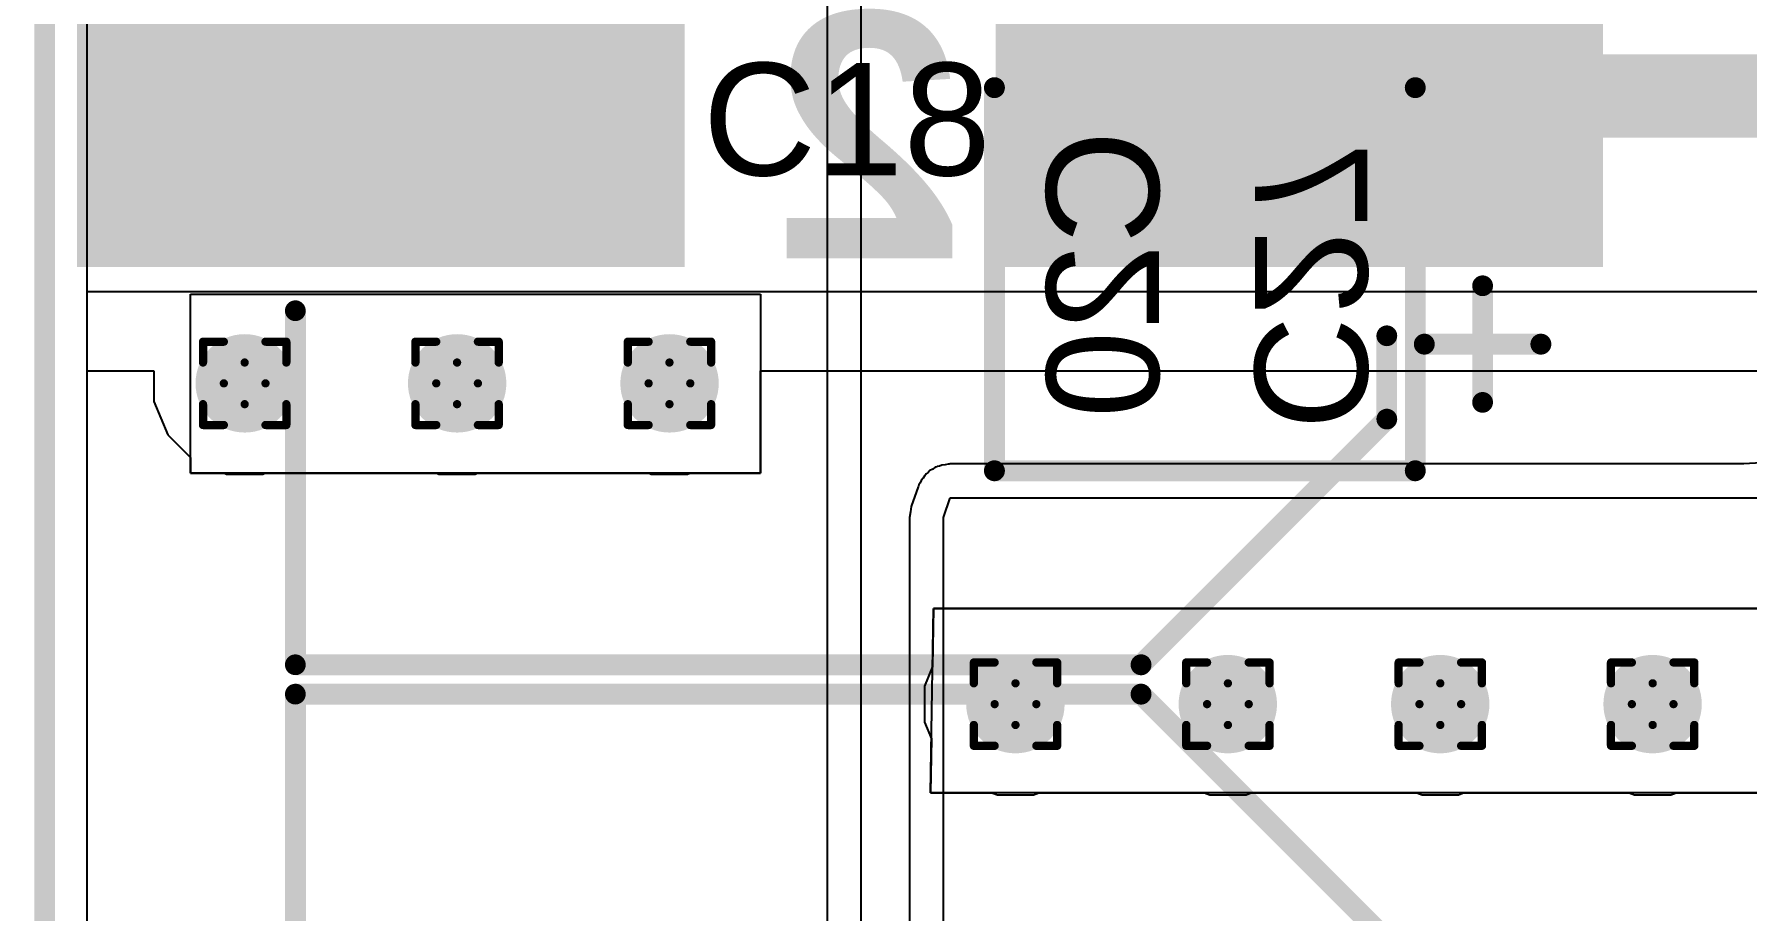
# Model space of a CAD drawing. Header units: inches. Extents: x -6 to 328, y -6 to 90.
# Drawn here: x -5.71 to 4.73, y 7.09 to 12.43 of the extents above; entities that cross this region are included whole.
import ezdxf

# ---------------------------------------------------------------- set-up
doc = ezdxf.new("R2010")
doc.units = ezdxf.units.IN
for name, color, linetype in [('Board Outline', 216, 'Continuous'), ('Bottom Layer', 5, 'Continuous'), ('Bottom Overlay', 54, 'Continuous'), ('Designators', 56, 'Continuous'), ('Drill Drawing', 1, 'Continuous'), ('GND', 76, 'Continuous'), ('PWR', 16, 'Continuous'), ('Top Layer', 1, 'Continuous'), ('Top Overlay', 2, 'Continuous'), ('Top Paste', 8, 'Continuous'), ('Top Solder', 216, 'Continuous'), ('Via Holes', 16, 'Continuous')]:
    doc.layers.add(name, color=color, linetype=linetype)
doc.styles.add('Arial', font='', dxfattribs={"height": 0.2})
doc.styles.add('Arial_Bold', font='', dxfattribs={"height": 0.2})
doc.styles.get('Arial').set_extended_font_data('Arial')
doc.styles.get('Arial_Bold').set_extended_font_data('Arial', bold=True)

# ---------------------------------------------------------------- blocks, each defined once
blk = doc.blocks.new('RVT1H101M0607_1')
at = {"layer": 'Top Layer'}
for points in [[(-4.55, 0.8), (-1.05, 0.8), (-1.05, -0.8), (-4.55, -0.8)], [(1.05, 0.8), (4.55, 0.8), (4.55, -0.8), (1.05, -0.8)]]:
    blk.add_hatch(color=1, dxfattribs=at).paths.add_polyline_path(points)
at = {"layer": 'Top Paste'}
for points in [[(-4.55, 0.8), (-1.05, 0.8), (-1.05, -0.8), (-4.55, -0.8)], [(1.05, 0.8), (4.55, 0.8), (4.55, -0.8), (1.05, -0.8)]]:
    blk.add_hatch(color=8, dxfattribs=at).paths.add_polyline_path(points)
at = {"layer": 'Top Solder'}
for points in [[(-4.652, 0.902), (-0.948, 0.902), (-0.948, -0.902), (-4.652, -0.902)], [(0.948, 0.902), (4.652, 0.902), (4.652, -0.902), (0.948, -0.902)]]:
    blk.add_hatch(color=216, dxfattribs=at).paths.add_polyline_path(points)
at = {"layer": 'Top Overlay'}
for points in [[(-1.835, 3.327, 0.127, 0.127, 0), (-3.333, 1.829, 0.127, 0.127, 0)], [(3.321, 3.327, 0.127, 0.127, 0), (-1.835, 3.327, 0.127, 0.127, 0)], [(3.321, 3.327, 0.127, 0.127, 0), (3.321, 1.168, 0.127, 0.127, 0)], [(-3.333, 1.829, 0.127, 0.127, 0), (-3.333, 1.321, 0.127, 0.127, 0)], [(-3.918, 1.727, 0.127, 0.127, 0), (-3.918, 1.016, 0.127, 0.127, 0)], [(-3.562, 1.372, 0.127, 0.127, 0), (-4.273, 1.372, 0.127, 0.127, 0)], [(3.321, -1.168, 0.127, 0.127, 0), (3.321, -3.327, 0.127, 0.127, 0)], [(-3.333, -1.321, 0.127, 0.127, 0), (-3.333, -1.829, 0.127, 0.127, 0)], [(-1.835, -3.327, 0.127, 0.127, 0), (-3.333, -1.829, 0.127, 0.127, 0)], [(3.321, -3.327, 0.127, 0.127, 0), (-1.835, -3.327, 0.127, 0.127, 0)]]:
    blk.add_lwpolyline(points, format="xyseb", dxfattribs=at)
for points in [[(-1.867, 3.327, 0.0635, 0.0635, 1), (-1.803, 3.327, 0.0635, 0.0635, 1)], [(-1.867, 3.327, 0.0635, 0.0635, 1), (-1.803, 3.327, 0.0635, 0.0635, 1)], [(3.29, 3.327, 0.0635, 0.0635, 1), (3.353, 3.327, 0.0635, 0.0635, 1)], [(3.29, 3.327, 0.0635, 0.0635, 1), (3.353, 3.327, 0.0635, 0.0635, 1)], [(-3.365, 1.829, 0.0635, 0.0635, 1), (-3.302, 1.829, 0.0635, 0.0635, 1)], [(-3.365, 1.829, 0.0635, 0.0635, 1), (-3.302, 1.829, 0.0635, 0.0635, 1)], [(-3.949, 1.727, 0.0635, 0.0635, 1), (-3.886, 1.727, 0.0635, 0.0635, 1)], [(-4.305, 1.372, 0.0635, 0.0635, 1), (-4.241, 1.372, 0.0635, 0.0635, 1)], [(-3.594, 1.372, 0.0635, 0.0635, 1), (-3.53, 1.372, 0.0635, 0.0635, 1)], [(-3.365, 1.321, 0.0635, 0.0635, 1), (-3.302, 1.321, 0.0635, 0.0635, 1)], [(3.29, 1.168, 0.0635, 0.0635, 1), (3.353, 1.168, 0.0635, 0.0635, 1)], [(-3.949, 1.016, 0.0635, 0.0635, 1), (-3.886, 1.016, 0.0635, 0.0635, 1)], [(3.29, -1.168, 0.0635, 0.0635, 1), (3.353, -1.168, 0.0635, 0.0635, 1)], [(-3.365, -1.321, 0.0635, 0.0635, 1), (-3.302, -1.321, 0.0635, 0.0635, 1)], [(-3.365, -1.829, 0.0635, 0.0635, 1), (-3.302, -1.829, 0.0635, 0.0635, 1)], [(-3.365, -1.829, 0.0635, 0.0635, 1), (-3.302, -1.829, 0.0635, 0.0635, 1)], [(-1.867, -3.327, 0.0635, 0.0635, 1), (-1.803, -3.327, 0.0635, 0.0635, 1)], [(-1.867, -3.327, 0.0635, 0.0635, 1), (-1.803, -3.327, 0.0635, 0.0635, 1)], [(3.29, -3.327, 0.0635, 0.0635, 1), (3.353, -3.327, 0.0635, 0.0635, 1)], [(3.29, -3.327, 0.0635, 0.0635, 1), (3.353, -3.327, 0.0635, 0.0635, 1)]]:
    blk.add_lwpolyline(points, format="xyseb", close=True, dxfattribs=at)
blk = doc.blocks.new('RVT1H101M0607_81')
at = {"layer": 'Top Layer'}
for points in [[(-4.55, 0.8), (-1.05, 0.8), (-1.05, -0.8), (-4.55, -0.8)], [(1.05, 0.8), (4.55, 0.8), (4.55, -0.8), (1.05, -0.8)]]:
    blk.add_hatch(color=1, dxfattribs=at).paths.add_polyline_path(points)
at = {"layer": 'Top Paste'}
for points in [[(-4.55, 0.8), (-1.05, 0.8), (-1.05, -0.8), (-4.55, -0.8)], [(1.05, 0.8), (4.55, 0.8), (4.55, -0.8), (1.05, -0.8)]]:
    blk.add_hatch(color=8, dxfattribs=at).paths.add_polyline_path(points)
at = {"layer": 'Top Solder'}
for points in [[(-4.652, 0.902), (-0.948, 0.902), (-0.948, -0.902), (-4.652, -0.902)], [(0.948, 0.902), (4.652, 0.902), (4.652, -0.902), (0.948, -0.902)]]:
    blk.add_hatch(color=216, dxfattribs=at).paths.add_polyline_path(points)
at = {"layer": 'Top Overlay'}
for points in [[(-1.835, 3.327, 0.127, 0.127, 0), (-3.333, 1.829, 0.127, 0.127, 0)], [(3.321, 3.327, 0.127, 0.127, 0), (-1.835, 3.327, 0.127, 0.127, 0)], [(3.321, 3.327, 0.127, 0.127, 0), (3.321, 1.168, 0.127, 0.127, 0)], [(-3.333, 1.829, 0.127, 0.127, 0), (-3.333, 1.321, 0.127, 0.127, 0)], [(-3.918, 1.727, 0.127, 0.127, 0), (-3.918, 1.016, 0.127, 0.127, 0)], [(-3.562, 1.372, 0.127, 0.127, 0), (-4.273, 1.372, 0.127, 0.127, 0)], [(3.321, -1.168, 0.127, 0.127, 0), (3.321, -3.327, 0.127, 0.127, 0)], [(-3.333, -1.321, 0.127, 0.127, 0), (-3.333, -1.829, 0.127, 0.127, 0)], [(-1.835, -3.327, 0.127, 0.127, 0), (-3.333, -1.829, 0.127, 0.127, 0)], [(3.321, -3.327, 0.127, 0.127, 0), (-1.835, -3.327, 0.127, 0.127, 0)]]:
    blk.add_lwpolyline(points, format="xyseb", dxfattribs=at)
for points in [[(-1.867, 3.327, 0.0635, 0.0635, 1), (-1.803, 3.327, 0.0635, 0.0635, 1)], [(-1.867, 3.327, 0.0635, 0.0635, 1), (-1.803, 3.327, 0.0635, 0.0635, 1)], [(3.29, 3.327, 0.0635, 0.0635, 1), (3.353, 3.327, 0.0635, 0.0635, 1)], [(3.29, 3.327, 0.0635, 0.0635, 1), (3.353, 3.327, 0.0635, 0.0635, 1)], [(-3.365, 1.829, 0.0635, 0.0635, 1), (-3.302, 1.829, 0.0635, 0.0635, 1)], [(-3.365, 1.829, 0.0635, 0.0635, 1), (-3.302, 1.829, 0.0635, 0.0635, 1)], [(-3.949, 1.727, 0.0635, 0.0635, 1), (-3.886, 1.727, 0.0635, 0.0635, 1)], [(-4.305, 1.372, 0.0635, 0.0635, 1), (-4.241, 1.372, 0.0635, 0.0635, 1)], [(-3.594, 1.372, 0.0635, 0.0635, 1), (-3.53, 1.372, 0.0635, 0.0635, 1)], [(-3.365, 1.321, 0.0635, 0.0635, 1), (-3.302, 1.321, 0.0635, 0.0635, 1)], [(3.29, 1.168, 0.0635, 0.0635, 1), (3.353, 1.168, 0.0635, 0.0635, 1)], [(-3.949, 1.016, 0.0635, 0.0635, 1), (-3.886, 1.016, 0.0635, 0.0635, 1)], [(3.29, -1.168, 0.0635, 0.0635, 1), (3.353, -1.168, 0.0635, 0.0635, 1)], [(-3.365, -1.321, 0.0635, 0.0635, 1), (-3.302, -1.321, 0.0635, 0.0635, 1)], [(-3.365, -1.829, 0.0635, 0.0635, 1), (-3.302, -1.829, 0.0635, 0.0635, 1)], [(-3.365, -1.829, 0.0635, 0.0635, 1), (-3.302, -1.829, 0.0635, 0.0635, 1)], [(-1.867, -3.327, 0.0635, 0.0635, 1), (-1.803, -3.327, 0.0635, 0.0635, 1)], [(-1.867, -3.327, 0.0635, 0.0635, 1), (-1.803, -3.327, 0.0635, 0.0635, 1)], [(3.29, -3.327, 0.0635, 0.0635, 1), (3.353, -3.327, 0.0635, 0.0635, 1)], [(3.29, -3.327, 0.0635, 0.0635, 1), (3.353, -3.327, 0.0635, 0.0635, 1)]]:
    blk.add_lwpolyline(points, format="xyseb", close=True, dxfattribs=at)

msp = doc.modelspace()

# ---------------------------------------------------------------- hatches: boundary and pattern name
at = {"layer": 'Bottom Layer'}
h = msp.add_hatch(color=5, dxfattribs=at)
edge = h.paths.add_edge_path()
edge.add_arc((-4.43, 10.302), 0.3, 0, 360)
h = msp.add_hatch(color=5, dxfattribs=at)
edge = h.paths.add_edge_path()
edge.add_arc((-3.135, 10.302), 0.3, 0, 360)
h = msp.add_hatch(color=5, dxfattribs=at)
edge = h.paths.add_edge_path()
edge.add_arc((-1.84, 10.302), 0.3, 0, 360)
h = msp.add_hatch(color=5, dxfattribs=at)
edge = h.paths.add_edge_path()
edge.add_arc((0.269, 8.346), 0.3, 0, 360)
h = msp.add_hatch(color=5, dxfattribs=at)
edge = h.paths.add_edge_path()
edge.add_arc((1.564, 8.346), 0.3, 0, 360)
h = msp.add_hatch(color=5, dxfattribs=at)
edge = h.paths.add_edge_path()
edge.add_arc((2.859, 8.346), 0.3, 0, 360)
h = msp.add_hatch(color=5, dxfattribs=at)
edge = h.paths.add_edge_path()
edge.add_arc((4.154, 8.346), 0.3, 0, 360)
at = {"layer": 'GND'}
h = msp.add_hatch(color=76, dxfattribs=at)
edge = h.paths.add_edge_path()
edge.add_arc((-4.43, 10.302), 0.3, 0, 360)
h = msp.add_hatch(color=76, dxfattribs=at)
edge = h.paths.add_edge_path()
edge.add_arc((-3.135, 10.302), 0.3, 0, 360)
h = msp.add_hatch(color=76, dxfattribs=at)
edge = h.paths.add_edge_path()
edge.add_arc((-1.84, 10.302), 0.3, 0, 360)
h = msp.add_hatch(color=76, dxfattribs=at)
edge = h.paths.add_edge_path()
edge.add_arc((0.269, 8.346), 0.3, 0, 360)
h = msp.add_hatch(color=76, dxfattribs=at)
edge = h.paths.add_edge_path()
edge.add_arc((1.564, 8.346), 0.3, 0, 360)
h = msp.add_hatch(color=76, dxfattribs=at)
edge = h.paths.add_edge_path()
edge.add_arc((2.859, 8.346), 0.3, 0, 360)
h = msp.add_hatch(color=76, dxfattribs=at)
edge = h.paths.add_edge_path()
edge.add_arc((4.154, 8.346), 0.3, 0, 360)
at = {"layer": 'PWR'}
h = msp.add_hatch(color=16, dxfattribs=at)
edge = h.paths.add_edge_path()
edge.add_arc((-4.43, 10.302), 0.3, 0, 360)
h = msp.add_hatch(color=16, dxfattribs=at)
edge = h.paths.add_edge_path()
edge.add_arc((-3.135, 10.302), 0.3, 0, 360)
h = msp.add_hatch(color=16, dxfattribs=at)
edge = h.paths.add_edge_path()
edge.add_arc((-1.84, 10.302), 0.3, 0, 360)
h = msp.add_hatch(color=16, dxfattribs=at)
edge = h.paths.add_edge_path()
edge.add_arc((0.269, 8.346), 0.3, 0, 360)
h = msp.add_hatch(color=16, dxfattribs=at)
edge = h.paths.add_edge_path()
edge.add_arc((1.564, 8.346), 0.3, 0, 360)
h = msp.add_hatch(color=16, dxfattribs=at)
edge = h.paths.add_edge_path()
edge.add_arc((2.859, 8.346), 0.3, 0, 360)
h = msp.add_hatch(color=16, dxfattribs=at)
edge = h.paths.add_edge_path()
edge.add_arc((4.154, 8.346), 0.3, 0, 360)
at = {"layer": 'Top Layer'}
h = msp.add_hatch(color=1, dxfattribs=at)
edge = h.paths.add_edge_path()
edge.add_arc((-4.43, 10.302), 0.3, 0, 360)
h = msp.add_hatch(color=1, dxfattribs=at)
edge = h.paths.add_edge_path()
edge.add_arc((-3.135, 10.302), 0.3, 0, 360)
h = msp.add_hatch(color=1, dxfattribs=at)
edge = h.paths.add_edge_path()
edge.add_arc((-1.84, 10.302), 0.3, 0, 360)
h = msp.add_hatch(color=1, dxfattribs=at)
edge = h.paths.add_edge_path()
edge.add_arc((0.269, 8.346), 0.3, 0, 360)
h = msp.add_hatch(color=1, dxfattribs=at)
edge = h.paths.add_edge_path()
edge.add_arc((1.564, 8.346), 0.3, 0, 360)
h = msp.add_hatch(color=1, dxfattribs=at)
edge = h.paths.add_edge_path()
edge.add_arc((2.859, 8.346), 0.3, 0, 360)
h = msp.add_hatch(color=1, dxfattribs=at)
edge = h.paths.add_edge_path()
edge.add_arc((4.154, 8.346), 0.3, 0, 360)
at = {"layer": 'Via Holes'}
h = msp.add_hatch(color=7, dxfattribs=at)
edge = h.paths.add_edge_path()
edge.add_arc((-4.43, 10.302), 0.15, 0, 360)
h = msp.add_hatch(color=7, dxfattribs=at)
edge = h.paths.add_edge_path()
edge.add_arc((-3.135, 10.302), 0.15, 0, 360)
h = msp.add_hatch(color=7, dxfattribs=at)
edge = h.paths.add_edge_path()
edge.add_arc((-1.84, 10.302), 0.15, 0, 360)
h = msp.add_hatch(color=7, dxfattribs=at)
edge = h.paths.add_edge_path()
edge.add_arc((0.269, 8.346), 0.15, 0, 360)
h = msp.add_hatch(color=7, dxfattribs=at)
edge = h.paths.add_edge_path()
edge.add_arc((1.564, 8.346), 0.15, 0, 360)
h = msp.add_hatch(color=7, dxfattribs=at)
edge = h.paths.add_edge_path()
edge.add_arc((2.859, 8.346), 0.15, 0, 360)
h = msp.add_hatch(color=7, dxfattribs=at)
edge = h.paths.add_edge_path()
edge.add_arc((4.154, 8.346), 0.15, 0, 360)

# ---------------------------------------------------------------- linework, layer by layer
at = {"layer": 'Board Outline'}
msp.add_lwpolyline([(-5.65, 32.407, 0.127, 0.127, 0), (-5.65, -1.407, 0.127, 0.127, 0)], format="xyseb", dxfattribs=at)
at = {"layer": 'Bottom Layer'}
for p, q in [((-5.391, -1.3), (-5.391, 19.96)), ((4.816, 9.817), (4.711, 9.811)), ((-0.294, 9.724), (-0.306, 9.71)), ((-0.284, 9.741), (-0.294, 9.724)), ((-0.279, 9.745), (-0.284, 9.741)), ((-0.275, 9.75), (-0.279, 9.745)), ((-0.263, 9.758), (-0.275, 9.75)), ((-0.252, 9.77), (-0.263, 9.758)), ((-0.235, 9.778), (-0.252, 9.77)), ((-0.22, 9.79), (-0.235, 9.778)), ((-0.213, 9.791), (-0.22, 9.79)), ((-0.208, 9.795), (-0.213, 9.791)), ((-0.193, 9.798), (-0.208, 9.795)), ((-0.179, 9.804), (-0.193, 9.798)), ((-0.16, 9.805), (-0.179, 9.804)), ((-0.179, 9.804), (-0.179, 9.804)), ((-0.141, 9.81), (-0.16, 9.805)), ((-0.135, 9.809), (-0.141, 9.81)), ((-0.129, 9.811), (-0.135, 9.809)), ((4.711, 9.811), (-0.129, 9.811)), ((-0.325, 9.671), (-0.366, 9.552)), ((-0.321, 9.676), (-0.325, 9.671)), ((-0.32, 9.683), (-0.321, 9.676)), ((-0.312, 9.695), (-0.32, 9.683)), ((-0.306, 9.71), (-0.312, 9.695)), ((-0.37, 9.518), (-0.377, 9.485)), ((-0.366, 9.552), (-0.37, 9.518)), ((-0.17, 9.485), (-0.129, 9.603)), ((-0.129, 9.603), (-0.129, 9.603)), ((-0.129, 9.603), (4.815, 9.603)), ((-0.377, 9.485), (-0.377, 1.854)), ((-0.17, 1.854), (-0.17, 9.485))]:
    msp.add_line(p, q, dxfattribs=at)
at = {"layer": 'Bottom Overlay'}
for points in [[(0.141, 9.769, 0.127, 0.127, 0), (0.141, 12.105, 0.127, 0.127, 0)], [(0.141, 12.105, 0.127, 0.127, 0), (2.707, 12.105, 0.127, 0.127, 0)], [(2.707, 9.769, 0.127, 0.127, 0), (2.707, 12.105, 0.127, 0.127, 0)], [(0.141, 9.769, 0.127, 0.127, 0), (2.707, 9.769, 0.127, 0.127, 0)]]:
    msp.add_lwpolyline(points, format="xyseb", dxfattribs=at)
for points in [[(0.109, 12.105, 0.0635, 0.0635, 1), (0.173, 12.105, 0.0635, 0.0635, 1)], [(0.109, 12.105, 0.0635, 0.0635, 1), (0.173, 12.105, 0.0635, 0.0635, 1)], [(2.675, 12.105, 0.0635, 0.0635, 1), (2.739, 12.105, 0.0635, 0.0635, 1)], [(2.675, 12.105, 0.0635, 0.0635, 1), (2.739, 12.105, 0.0635, 0.0635, 1)], [(0.109, 9.769, 0.0635, 0.0635, 1), (0.173, 9.769, 0.0635, 0.0635, 1)], [(0.109, 9.769, 0.0635, 0.0635, 1), (0.173, 9.769, 0.0635, 0.0635, 1)], [(2.675, 9.769, 0.0635, 0.0635, 1), (2.739, 9.769, 0.0635, 0.0635, 1)], [(2.675, 9.769, 0.0635, 0.0635, 1), (2.739, 9.769, 0.0635, 0.0635, 1)]]:
    msp.add_lwpolyline(points, format="xyseb", close=True, dxfattribs=at)
at = {"layer": 'Drill Drawing'}
for points in [[(-4.684, 10.429, 0.0508, 0.0508, 0), (-4.684, 10.556, 0.0508, 0.0508, 0)], [(-4.684, 10.556, 0.0508, 0.0508, 0), (-4.557, 10.556, 0.0508, 0.0508, 0)], [(-4.557, 10.556, 0.0508, 0.0508, 0), (-4.43, 10.429, 0.0508, 0.0508, 0)], [(-4.43, 10.429, 0.0508, 0.0508, 0), (-4.303, 10.556, 0.0508, 0.0508, 0)], [(-4.303, 10.556, 0.0508, 0.0508, 0), (-4.176, 10.556, 0.0508, 0.0508, 0)], [(-4.176, 10.429, 0.0508, 0.0508, 0), (-4.176, 10.556, 0.0508, 0.0508, 0)], [(-3.389, 10.429, 0.0508, 0.0508, 0), (-3.389, 10.556, 0.0508, 0.0508, 0)], [(-3.389, 10.556, 0.0508, 0.0508, 0), (-3.262, 10.556, 0.0508, 0.0508, 0)], [(-3.262, 10.556, 0.0508, 0.0508, 0), (-3.135, 10.429, 0.0508, 0.0508, 0)], [(-3.135, 10.429, 0.0508, 0.0508, 0), (-3.008, 10.556, 0.0508, 0.0508, 0)], [(-3.008, 10.556, 0.0508, 0.0508, 0), (-2.881, 10.556, 0.0508, 0.0508, 0)], [(-2.881, 10.429, 0.0508, 0.0508, 0), (-2.881, 10.556, 0.0508, 0.0508, 0)], [(-2.094, 10.429, 0.0508, 0.0508, 0), (-2.094, 10.556, 0.0508, 0.0508, 0)], [(-2.094, 10.556, 0.0508, 0.0508, 0), (-1.967, 10.556, 0.0508, 0.0508, 0)], [(-1.967, 10.556, 0.0508, 0.0508, 0), (-1.84, 10.429, 0.0508, 0.0508, 0)], [(-1.84, 10.429, 0.0508, 0.0508, 0), (-1.713, 10.556, 0.0508, 0.0508, 0)], [(-1.713, 10.556, 0.0508, 0.0508, 0), (-1.586, 10.556, 0.0508, 0.0508, 0)], [(-1.586, 10.429, 0.0508, 0.0508, 0), (-1.586, 10.556, 0.0508, 0.0508, 0)], [(-4.684, 10.429, 0.0508, 0.0508, 0), (-4.557, 10.302, 0.0508, 0.0508, 0)], [(-4.303, 10.302, 0.0508, 0.0508, 0), (-4.176, 10.429, 0.0508, 0.0508, 0)], [(-3.389, 10.429, 0.0508, 0.0508, 0), (-3.262, 10.302, 0.0508, 0.0508, 0)], [(-3.008, 10.302, 0.0508, 0.0508, 0), (-2.881, 10.429, 0.0508, 0.0508, 0)], [(-2.094, 10.429, 0.0508, 0.0508, 0), (-1.967, 10.302, 0.0508, 0.0508, 0)], [(-1.713, 10.302, 0.0508, 0.0508, 0), (-1.586, 10.429, 0.0508, 0.0508, 0)], [(-4.684, 10.175, 0.0508, 0.0508, 0), (-4.557, 10.302, 0.0508, 0.0508, 0)], [(-4.303, 10.302, 0.0508, 0.0508, 0), (-4.176, 10.175, 0.0508, 0.0508, 0)], [(-3.389, 10.175, 0.0508, 0.0508, 0), (-3.262, 10.302, 0.0508, 0.0508, 0)], [(-3.008, 10.302, 0.0508, 0.0508, 0), (-2.881, 10.175, 0.0508, 0.0508, 0)], [(-2.094, 10.175, 0.0508, 0.0508, 0), (-1.967, 10.302, 0.0508, 0.0508, 0)], [(-1.713, 10.302, 0.0508, 0.0508, 0), (-1.586, 10.175, 0.0508, 0.0508, 0)], [(-4.684, 10.048, 0.0508, 0.0508, 0), (-4.684, 10.175, 0.0508, 0.0508, 0)], [(-4.557, 10.048, 0.0508, 0.0508, 0), (-4.43, 10.175, 0.0508, 0.0508, 0)], [(-4.43, 10.175, 0.0508, 0.0508, 0), (-4.303, 10.048, 0.0508, 0.0508, 0)], [(-4.176, 10.048, 0.0508, 0.0508, 0), (-4.176, 10.175, 0.0508, 0.0508, 0)], [(-3.389, 10.048, 0.0508, 0.0508, 0), (-3.389, 10.175, 0.0508, 0.0508, 0)], [(-3.262, 10.048, 0.0508, 0.0508, 0), (-3.135, 10.175, 0.0508, 0.0508, 0)], [(-3.135, 10.175, 0.0508, 0.0508, 0), (-3.008, 10.048, 0.0508, 0.0508, 0)], [(-2.881, 10.048, 0.0508, 0.0508, 0), (-2.881, 10.175, 0.0508, 0.0508, 0)], [(-2.094, 10.048, 0.0508, 0.0508, 0), (-2.094, 10.175, 0.0508, 0.0508, 0)], [(-1.967, 10.048, 0.0508, 0.0508, 0), (-1.84, 10.175, 0.0508, 0.0508, 0)], [(-1.84, 10.175, 0.0508, 0.0508, 0), (-1.713, 10.048, 0.0508, 0.0508, 0)], [(-1.586, 10.048, 0.0508, 0.0508, 0), (-1.586, 10.175, 0.0508, 0.0508, 0)], [(-4.684, 10.048, 0.0508, 0.0508, 0), (-4.557, 10.048, 0.0508, 0.0508, 0)], [(-4.303, 10.048, 0.0508, 0.0508, 0), (-4.176, 10.048, 0.0508, 0.0508, 0)], [(-3.389, 10.048, 0.0508, 0.0508, 0), (-3.262, 10.048, 0.0508, 0.0508, 0)], [(-3.008, 10.048, 0.0508, 0.0508, 0), (-2.881, 10.048, 0.0508, 0.0508, 0)], [(-2.094, 10.048, 0.0508, 0.0508, 0), (-1.967, 10.048, 0.0508, 0.0508, 0)], [(-1.713, 10.048, 0.0508, 0.0508, 0), (-1.586, 10.048, 0.0508, 0.0508, 0)], [(0.015, 8.473, 0.0508, 0.0508, 0), (0.015, 8.6, 0.0508, 0.0508, 0)], [(0.015, 8.6, 0.0508, 0.0508, 0), (0.142, 8.6, 0.0508, 0.0508, 0)], [(0.142, 8.6, 0.0508, 0.0508, 0), (0.269, 8.473, 0.0508, 0.0508, 0)], [(0.269, 8.473, 0.0508, 0.0508, 0), (0.396, 8.6, 0.0508, 0.0508, 0)], [(0.396, 8.6, 0.0508, 0.0508, 0), (0.523, 8.6, 0.0508, 0.0508, 0)], [(0.523, 8.473, 0.0508, 0.0508, 0), (0.523, 8.6, 0.0508, 0.0508, 0)], [(1.31, 8.473, 0.0508, 0.0508, 0), (1.31, 8.6, 0.0508, 0.0508, 0)], [(1.31, 8.6, 0.0508, 0.0508, 0), (1.437, 8.6, 0.0508, 0.0508, 0)], [(1.437, 8.6, 0.0508, 0.0508, 0), (1.564, 8.473, 0.0508, 0.0508, 0)], [(1.564, 8.473, 0.0508, 0.0508, 0), (1.691, 8.6, 0.0508, 0.0508, 0)], [(1.691, 8.6, 0.0508, 0.0508, 0), (1.818, 8.6, 0.0508, 0.0508, 0)], [(1.818, 8.473, 0.0508, 0.0508, 0), (1.818, 8.6, 0.0508, 0.0508, 0)], [(2.605, 8.473, 0.0508, 0.0508, 0), (2.605, 8.6, 0.0508, 0.0508, 0)], [(2.605, 8.6, 0.0508, 0.0508, 0), (2.732, 8.6, 0.0508, 0.0508, 0)], [(2.732, 8.6, 0.0508, 0.0508, 0), (2.859, 8.473, 0.0508, 0.0508, 0)], [(2.859, 8.473, 0.0508, 0.0508, 0), (2.986, 8.6, 0.0508, 0.0508, 0)], [(2.986, 8.6, 0.0508, 0.0508, 0), (3.113, 8.6, 0.0508, 0.0508, 0)], [(3.113, 8.473, 0.0508, 0.0508, 0), (3.113, 8.6, 0.0508, 0.0508, 0)], [(3.9, 8.473, 0.0508, 0.0508, 0), (3.9, 8.6, 0.0508, 0.0508, 0)], [(3.9, 8.6, 0.0508, 0.0508, 0), (4.027, 8.6, 0.0508, 0.0508, 0)], [(4.027, 8.6, 0.0508, 0.0508, 0), (4.154, 8.473, 0.0508, 0.0508, 0)], [(4.154, 8.473, 0.0508, 0.0508, 0), (4.281, 8.6, 0.0508, 0.0508, 0)], [(4.281, 8.6, 0.0508, 0.0508, 0), (4.408, 8.6, 0.0508, 0.0508, 0)], [(4.408, 8.473, 0.0508, 0.0508, 0), (4.408, 8.6, 0.0508, 0.0508, 0)], [(0.015, 8.473, 0.0508, 0.0508, 0), (0.142, 8.346, 0.0508, 0.0508, 0)], [(0.396, 8.346, 0.0508, 0.0508, 0), (0.523, 8.473, 0.0508, 0.0508, 0)], [(1.31, 8.473, 0.0508, 0.0508, 0), (1.437, 8.346, 0.0508, 0.0508, 0)], [(1.691, 8.346, 0.0508, 0.0508, 0), (1.818, 8.473, 0.0508, 0.0508, 0)], [(2.605, 8.473, 0.0508, 0.0508, 0), (2.732, 8.346, 0.0508, 0.0508, 0)], [(2.986, 8.346, 0.0508, 0.0508, 0), (3.113, 8.473, 0.0508, 0.0508, 0)], [(3.9, 8.473, 0.0508, 0.0508, 0), (4.027, 8.346, 0.0508, 0.0508, 0)], [(4.281, 8.346, 0.0508, 0.0508, 0), (4.408, 8.473, 0.0508, 0.0508, 0)], [(0.015, 8.219, 0.0508, 0.0508, 0), (0.142, 8.346, 0.0508, 0.0508, 0)], [(0.396, 8.346, 0.0508, 0.0508, 0), (0.523, 8.219, 0.0508, 0.0508, 0)], [(1.31, 8.219, 0.0508, 0.0508, 0), (1.437, 8.346, 0.0508, 0.0508, 0)], [(1.691, 8.346, 0.0508, 0.0508, 0), (1.818, 8.219, 0.0508, 0.0508, 0)], [(2.605, 8.219, 0.0508, 0.0508, 0), (2.732, 8.346, 0.0508, 0.0508, 0)], [(2.986, 8.346, 0.0508, 0.0508, 0), (3.113, 8.219, 0.0508, 0.0508, 0)], [(3.9, 8.219, 0.0508, 0.0508, 0), (4.027, 8.346, 0.0508, 0.0508, 0)], [(4.281, 8.346, 0.0508, 0.0508, 0), (4.408, 8.219, 0.0508, 0.0508, 0)], [(0.015, 8.092, 0.0508, 0.0508, 0), (0.015, 8.219, 0.0508, 0.0508, 0)], [(0.142, 8.092, 0.0508, 0.0508, 0), (0.269, 8.219, 0.0508, 0.0508, 0)], [(0.269, 8.219, 0.0508, 0.0508, 0), (0.396, 8.092, 0.0508, 0.0508, 0)], [(0.523, 8.092, 0.0508, 0.0508, 0), (0.523, 8.219, 0.0508, 0.0508, 0)], [(1.31, 8.092, 0.0508, 0.0508, 0), (1.31, 8.219, 0.0508, 0.0508, 0)], [(1.437, 8.092, 0.0508, 0.0508, 0), (1.564, 8.219, 0.0508, 0.0508, 0)], [(1.564, 8.219, 0.0508, 0.0508, 0), (1.691, 8.092, 0.0508, 0.0508, 0)], [(1.818, 8.092, 0.0508, 0.0508, 0), (1.818, 8.219, 0.0508, 0.0508, 0)], [(2.605, 8.092, 0.0508, 0.0508, 0), (2.605, 8.219, 0.0508, 0.0508, 0)], [(2.732, 8.092, 0.0508, 0.0508, 0), (2.859, 8.219, 0.0508, 0.0508, 0)], [(2.859, 8.219, 0.0508, 0.0508, 0), (2.986, 8.092, 0.0508, 0.0508, 0)], [(3.113, 8.092, 0.0508, 0.0508, 0), (3.113, 8.219, 0.0508, 0.0508, 0)], [(3.9, 8.092, 0.0508, 0.0508, 0), (3.9, 8.219, 0.0508, 0.0508, 0)], [(4.027, 8.092, 0.0508, 0.0508, 0), (4.154, 8.219, 0.0508, 0.0508, 0)], [(4.154, 8.219, 0.0508, 0.0508, 0), (4.281, 8.092, 0.0508, 0.0508, 0)], [(4.408, 8.092, 0.0508, 0.0508, 0), (4.408, 8.219, 0.0508, 0.0508, 0)], [(0.015, 8.092, 0.0508, 0.0508, 0), (0.142, 8.092, 0.0508, 0.0508, 0)], [(0.396, 8.092, 0.0508, 0.0508, 0), (0.523, 8.092, 0.0508, 0.0508, 0)], [(1.31, 8.092, 0.0508, 0.0508, 0), (1.437, 8.092, 0.0508, 0.0508, 0)], [(1.691, 8.092, 0.0508, 0.0508, 0), (1.818, 8.092, 0.0508, 0.0508, 0)], [(2.605, 8.092, 0.0508, 0.0508, 0), (2.732, 8.092, 0.0508, 0.0508, 0)], [(2.986, 8.092, 0.0508, 0.0508, 0), (3.113, 8.092, 0.0508, 0.0508, 0)], [(3.9, 8.092, 0.0508, 0.0508, 0), (4.027, 8.092, 0.0508, 0.0508, 0)], [(4.281, 8.092, 0.0508, 0.0508, 0), (4.408, 8.092, 0.0508, 0.0508, 0)]]:
    msp.add_lwpolyline(points, format="xyseb", dxfattribs=at)
for points in [[(-4.697, 10.556, 0.0254, 0.0254, 1), (-4.672, 10.556, 0.0254, 0.0254, 1)], [(-4.697, 10.556, 0.0254, 0.0254, 1), (-4.672, 10.556, 0.0254, 0.0254, 1)], [(-4.57, 10.556, 0.0254, 0.0254, 1), (-4.545, 10.556, 0.0254, 0.0254, 1)], [(-4.57, 10.556, 0.0254, 0.0254, 1), (-4.545, 10.556, 0.0254, 0.0254, 1)], [(-4.316, 10.556, 0.0254, 0.0254, 1), (-4.291, 10.556, 0.0254, 0.0254, 1)], [(-4.316, 10.556, 0.0254, 0.0254, 1), (-4.291, 10.556, 0.0254, 0.0254, 1)], [(-4.189, 10.556, 0.0254, 0.0254, 1), (-4.164, 10.556, 0.0254, 0.0254, 1)], [(-4.189, 10.556, 0.0254, 0.0254, 1), (-4.164, 10.556, 0.0254, 0.0254, 1)], [(-3.402, 10.556, 0.0254, 0.0254, 1), (-3.377, 10.556, 0.0254, 0.0254, 1)], [(-3.402, 10.556, 0.0254, 0.0254, 1), (-3.377, 10.556, 0.0254, 0.0254, 1)], [(-3.275, 10.556, 0.0254, 0.0254, 1), (-3.25, 10.556, 0.0254, 0.0254, 1)], [(-3.275, 10.556, 0.0254, 0.0254, 1), (-3.25, 10.556, 0.0254, 0.0254, 1)], [(-3.021, 10.556, 0.0254, 0.0254, 1), (-2.996, 10.556, 0.0254, 0.0254, 1)], [(-3.021, 10.556, 0.0254, 0.0254, 1), (-2.996, 10.556, 0.0254, 0.0254, 1)], [(-2.894, 10.556, 0.0254, 0.0254, 1), (-2.869, 10.556, 0.0254, 0.0254, 1)], [(-2.894, 10.556, 0.0254, 0.0254, 1), (-2.869, 10.556, 0.0254, 0.0254, 1)], [(-2.107, 10.556, 0.0254, 0.0254, 1), (-2.082, 10.556, 0.0254, 0.0254, 1)], [(-2.107, 10.556, 0.0254, 0.0254, 1), (-2.082, 10.556, 0.0254, 0.0254, 1)], [(-1.98, 10.556, 0.0254, 0.0254, 1), (-1.955, 10.556, 0.0254, 0.0254, 1)], [(-1.98, 10.556, 0.0254, 0.0254, 1), (-1.955, 10.556, 0.0254, 0.0254, 1)], [(-1.726, 10.556, 0.0254, 0.0254, 1), (-1.701, 10.556, 0.0254, 0.0254, 1)], [(-1.726, 10.556, 0.0254, 0.0254, 1), (-1.701, 10.556, 0.0254, 0.0254, 1)], [(-1.599, 10.556, 0.0254, 0.0254, 1), (-1.574, 10.556, 0.0254, 0.0254, 1)], [(-1.599, 10.556, 0.0254, 0.0254, 1), (-1.574, 10.556, 0.0254, 0.0254, 1)], [(-4.697, 10.429, 0.0254, 0.0254, 1), (-4.672, 10.429, 0.0254, 0.0254, 1)], [(-4.697, 10.429, 0.0254, 0.0254, 1), (-4.672, 10.429, 0.0254, 0.0254, 1)], [(-4.443, 10.429, 0.0254, 0.0254, 1), (-4.418, 10.429, 0.0254, 0.0254, 1)], [(-4.443, 10.429, 0.0254, 0.0254, 1), (-4.418, 10.429, 0.0254, 0.0254, 1)], [(-4.189, 10.429, 0.0254, 0.0254, 1), (-4.164, 10.429, 0.0254, 0.0254, 1)], [(-4.189, 10.429, 0.0254, 0.0254, 1), (-4.164, 10.429, 0.0254, 0.0254, 1)], [(-3.402, 10.429, 0.0254, 0.0254, 1), (-3.377, 10.429, 0.0254, 0.0254, 1)], [(-3.402, 10.429, 0.0254, 0.0254, 1), (-3.377, 10.429, 0.0254, 0.0254, 1)], [(-3.148, 10.429, 0.0254, 0.0254, 1), (-3.123, 10.429, 0.0254, 0.0254, 1)], [(-3.148, 10.429, 0.0254, 0.0254, 1), (-3.123, 10.429, 0.0254, 0.0254, 1)], [(-2.894, 10.429, 0.0254, 0.0254, 1), (-2.869, 10.429, 0.0254, 0.0254, 1)], [(-2.894, 10.429, 0.0254, 0.0254, 1), (-2.869, 10.429, 0.0254, 0.0254, 1)], [(-2.107, 10.429, 0.0254, 0.0254, 1), (-2.082, 10.429, 0.0254, 0.0254, 1)], [(-2.107, 10.429, 0.0254, 0.0254, 1), (-2.082, 10.429, 0.0254, 0.0254, 1)], [(-1.853, 10.429, 0.0254, 0.0254, 1), (-1.828, 10.429, 0.0254, 0.0254, 1)], [(-1.853, 10.429, 0.0254, 0.0254, 1), (-1.828, 10.429, 0.0254, 0.0254, 1)], [(-1.599, 10.429, 0.0254, 0.0254, 1), (-1.574, 10.429, 0.0254, 0.0254, 1)], [(-1.599, 10.429, 0.0254, 0.0254, 1), (-1.574, 10.429, 0.0254, 0.0254, 1)], [(-4.57, 10.302, 0.0254, 0.0254, 1), (-4.545, 10.302, 0.0254, 0.0254, 1)], [(-4.57, 10.302, 0.0254, 0.0254, 1), (-4.545, 10.302, 0.0254, 0.0254, 1)], [(-4.316, 10.302, 0.0254, 0.0254, 1), (-4.291, 10.302, 0.0254, 0.0254, 1)], [(-4.316, 10.302, 0.0254, 0.0254, 1), (-4.291, 10.302, 0.0254, 0.0254, 1)], [(-3.275, 10.302, 0.0254, 0.0254, 1), (-3.25, 10.302, 0.0254, 0.0254, 1)], [(-3.275, 10.302, 0.0254, 0.0254, 1), (-3.25, 10.302, 0.0254, 0.0254, 1)], [(-3.021, 10.302, 0.0254, 0.0254, 1), (-2.996, 10.302, 0.0254, 0.0254, 1)], [(-3.021, 10.302, 0.0254, 0.0254, 1), (-2.996, 10.302, 0.0254, 0.0254, 1)], [(-1.98, 10.302, 0.0254, 0.0254, 1), (-1.955, 10.302, 0.0254, 0.0254, 1)], [(-1.98, 10.302, 0.0254, 0.0254, 1), (-1.955, 10.302, 0.0254, 0.0254, 1)], [(-1.726, 10.302, 0.0254, 0.0254, 1), (-1.701, 10.302, 0.0254, 0.0254, 1)], [(-1.726, 10.302, 0.0254, 0.0254, 1), (-1.701, 10.302, 0.0254, 0.0254, 1)], [(-4.697, 10.175, 0.0254, 0.0254, 1), (-4.672, 10.175, 0.0254, 0.0254, 1)], [(-4.697, 10.175, 0.0254, 0.0254, 1), (-4.672, 10.175, 0.0254, 0.0254, 1)], [(-4.443, 10.175, 0.0254, 0.0254, 1), (-4.418, 10.175, 0.0254, 0.0254, 1)], [(-4.443, 10.175, 0.0254, 0.0254, 1), (-4.418, 10.175, 0.0254, 0.0254, 1)], [(-4.189, 10.175, 0.0254, 0.0254, 1), (-4.164, 10.175, 0.0254, 0.0254, 1)], [(-4.189, 10.175, 0.0254, 0.0254, 1), (-4.164, 10.175, 0.0254, 0.0254, 1)], [(-3.402, 10.175, 0.0254, 0.0254, 1), (-3.377, 10.175, 0.0254, 0.0254, 1)], [(-3.402, 10.175, 0.0254, 0.0254, 1), (-3.377, 10.175, 0.0254, 0.0254, 1)], [(-3.148, 10.175, 0.0254, 0.0254, 1), (-3.123, 10.175, 0.0254, 0.0254, 1)], [(-3.148, 10.175, 0.0254, 0.0254, 1), (-3.123, 10.175, 0.0254, 0.0254, 1)], [(-2.894, 10.175, 0.0254, 0.0254, 1), (-2.869, 10.175, 0.0254, 0.0254, 1)], [(-2.894, 10.175, 0.0254, 0.0254, 1), (-2.869, 10.175, 0.0254, 0.0254, 1)], [(-2.107, 10.175, 0.0254, 0.0254, 1), (-2.082, 10.175, 0.0254, 0.0254, 1)], [(-2.107, 10.175, 0.0254, 0.0254, 1), (-2.082, 10.175, 0.0254, 0.0254, 1)], [(-1.853, 10.175, 0.0254, 0.0254, 1), (-1.828, 10.175, 0.0254, 0.0254, 1)], [(-1.853, 10.175, 0.0254, 0.0254, 1), (-1.828, 10.175, 0.0254, 0.0254, 1)], [(-1.599, 10.175, 0.0254, 0.0254, 1), (-1.574, 10.175, 0.0254, 0.0254, 1)], [(-1.599, 10.175, 0.0254, 0.0254, 1), (-1.574, 10.175, 0.0254, 0.0254, 1)], [(-4.697, 10.048, 0.0254, 0.0254, 1), (-4.672, 10.048, 0.0254, 0.0254, 1)], [(-4.697, 10.048, 0.0254, 0.0254, 1), (-4.672, 10.048, 0.0254, 0.0254, 1)], [(-4.57, 10.048, 0.0254, 0.0254, 1), (-4.545, 10.048, 0.0254, 0.0254, 1)], [(-4.57, 10.048, 0.0254, 0.0254, 1), (-4.545, 10.048, 0.0254, 0.0254, 1)], [(-4.316, 10.048, 0.0254, 0.0254, 1), (-4.291, 10.048, 0.0254, 0.0254, 1)], [(-4.316, 10.048, 0.0254, 0.0254, 1), (-4.291, 10.048, 0.0254, 0.0254, 1)], [(-4.189, 10.048, 0.0254, 0.0254, 1), (-4.164, 10.048, 0.0254, 0.0254, 1)], [(-4.189, 10.048, 0.0254, 0.0254, 1), (-4.164, 10.048, 0.0254, 0.0254, 1)], [(-3.402, 10.048, 0.0254, 0.0254, 1), (-3.377, 10.048, 0.0254, 0.0254, 1)], [(-3.402, 10.048, 0.0254, 0.0254, 1), (-3.377, 10.048, 0.0254, 0.0254, 1)], [(-3.275, 10.048, 0.0254, 0.0254, 1), (-3.25, 10.048, 0.0254, 0.0254, 1)], [(-3.275, 10.048, 0.0254, 0.0254, 1), (-3.25, 10.048, 0.0254, 0.0254, 1)], [(-3.021, 10.048, 0.0254, 0.0254, 1), (-2.996, 10.048, 0.0254, 0.0254, 1)], [(-3.021, 10.048, 0.0254, 0.0254, 1), (-2.996, 10.048, 0.0254, 0.0254, 1)], [(-2.894, 10.048, 0.0254, 0.0254, 1), (-2.869, 10.048, 0.0254, 0.0254, 1)], [(-2.894, 10.048, 0.0254, 0.0254, 1), (-2.869, 10.048, 0.0254, 0.0254, 1)], [(-2.107, 10.048, 0.0254, 0.0254, 1), (-2.082, 10.048, 0.0254, 0.0254, 1)], [(-2.107, 10.048, 0.0254, 0.0254, 1), (-2.082, 10.048, 0.0254, 0.0254, 1)], [(-1.98, 10.048, 0.0254, 0.0254, 1), (-1.955, 10.048, 0.0254, 0.0254, 1)], [(-1.98, 10.048, 0.0254, 0.0254, 1), (-1.955, 10.048, 0.0254, 0.0254, 1)], [(-1.726, 10.048, 0.0254, 0.0254, 1), (-1.701, 10.048, 0.0254, 0.0254, 1)], [(-1.726, 10.048, 0.0254, 0.0254, 1), (-1.701, 10.048, 0.0254, 0.0254, 1)], [(-1.599, 10.048, 0.0254, 0.0254, 1), (-1.574, 10.048, 0.0254, 0.0254, 1)], [(-1.599, 10.048, 0.0254, 0.0254, 1), (-1.574, 10.048, 0.0254, 0.0254, 1)], [(0.003, 8.6, 0.0254, 0.0254, 1), (0.028, 8.6, 0.0254, 0.0254, 1)], [(0.003, 8.6, 0.0254, 0.0254, 1), (0.028, 8.6, 0.0254, 0.0254, 1)], [(0.13, 8.6, 0.0254, 0.0254, 1), (0.155, 8.6, 0.0254, 0.0254, 1)], [(0.13, 8.6, 0.0254, 0.0254, 1), (0.155, 8.6, 0.0254, 0.0254, 1)], [(0.384, 8.6, 0.0254, 0.0254, 1), (0.409, 8.6, 0.0254, 0.0254, 1)], [(0.384, 8.6, 0.0254, 0.0254, 1), (0.409, 8.6, 0.0254, 0.0254, 1)], [(0.511, 8.6, 0.0254, 0.0254, 1), (0.536, 8.6, 0.0254, 0.0254, 1)], [(0.511, 8.6, 0.0254, 0.0254, 1), (0.536, 8.6, 0.0254, 0.0254, 1)], [(1.298, 8.6, 0.0254, 0.0254, 1), (1.323, 8.6, 0.0254, 0.0254, 1)], [(1.298, 8.6, 0.0254, 0.0254, 1), (1.323, 8.6, 0.0254, 0.0254, 1)], [(1.425, 8.6, 0.0254, 0.0254, 1), (1.45, 8.6, 0.0254, 0.0254, 1)], [(1.425, 8.6, 0.0254, 0.0254, 1), (1.45, 8.6, 0.0254, 0.0254, 1)], [(1.679, 8.6, 0.0254, 0.0254, 1), (1.704, 8.6, 0.0254, 0.0254, 1)], [(1.679, 8.6, 0.0254, 0.0254, 1), (1.704, 8.6, 0.0254, 0.0254, 1)], [(1.806, 8.6, 0.0254, 0.0254, 1), (1.831, 8.6, 0.0254, 0.0254, 1)], [(1.806, 8.6, 0.0254, 0.0254, 1), (1.831, 8.6, 0.0254, 0.0254, 1)], [(2.593, 8.6, 0.0254, 0.0254, 1), (2.618, 8.6, 0.0254, 0.0254, 1)], [(2.593, 8.6, 0.0254, 0.0254, 1), (2.618, 8.6, 0.0254, 0.0254, 1)], [(2.72, 8.6, 0.0254, 0.0254, 1), (2.745, 8.6, 0.0254, 0.0254, 1)], [(2.72, 8.6, 0.0254, 0.0254, 1), (2.745, 8.6, 0.0254, 0.0254, 1)], [(2.974, 8.6, 0.0254, 0.0254, 1), (2.999, 8.6, 0.0254, 0.0254, 1)], [(2.974, 8.6, 0.0254, 0.0254, 1), (2.999, 8.6, 0.0254, 0.0254, 1)], [(3.101, 8.6, 0.0254, 0.0254, 1), (3.126, 8.6, 0.0254, 0.0254, 1)], [(3.101, 8.6, 0.0254, 0.0254, 1), (3.126, 8.6, 0.0254, 0.0254, 1)], [(3.888, 8.6, 0.0254, 0.0254, 1), (3.913, 8.6, 0.0254, 0.0254, 1)], [(3.888, 8.6, 0.0254, 0.0254, 1), (3.913, 8.6, 0.0254, 0.0254, 1)], [(4.015, 8.6, 0.0254, 0.0254, 1), (4.04, 8.6, 0.0254, 0.0254, 1)], [(4.015, 8.6, 0.0254, 0.0254, 1), (4.04, 8.6, 0.0254, 0.0254, 1)], [(4.269, 8.6, 0.0254, 0.0254, 1), (4.294, 8.6, 0.0254, 0.0254, 1)], [(4.269, 8.6, 0.0254, 0.0254, 1), (4.294, 8.6, 0.0254, 0.0254, 1)], [(4.396, 8.6, 0.0254, 0.0254, 1), (4.421, 8.6, 0.0254, 0.0254, 1)], [(4.396, 8.6, 0.0254, 0.0254, 1), (4.421, 8.6, 0.0254, 0.0254, 1)], [(0.003, 8.473, 0.0254, 0.0254, 1), (0.028, 8.473, 0.0254, 0.0254, 1)], [(0.003, 8.473, 0.0254, 0.0254, 1), (0.028, 8.473, 0.0254, 0.0254, 1)], [(0.257, 8.473, 0.0254, 0.0254, 1), (0.282, 8.473, 0.0254, 0.0254, 1)], [(0.257, 8.473, 0.0254, 0.0254, 1), (0.282, 8.473, 0.0254, 0.0254, 1)], [(0.511, 8.473, 0.0254, 0.0254, 1), (0.536, 8.473, 0.0254, 0.0254, 1)], [(0.511, 8.473, 0.0254, 0.0254, 1), (0.536, 8.473, 0.0254, 0.0254, 1)], [(1.298, 8.473, 0.0254, 0.0254, 1), (1.323, 8.473, 0.0254, 0.0254, 1)], [(1.298, 8.473, 0.0254, 0.0254, 1), (1.323, 8.473, 0.0254, 0.0254, 1)], [(1.552, 8.473, 0.0254, 0.0254, 1), (1.577, 8.473, 0.0254, 0.0254, 1)], [(1.552, 8.473, 0.0254, 0.0254, 1), (1.577, 8.473, 0.0254, 0.0254, 1)], [(1.806, 8.473, 0.0254, 0.0254, 1), (1.831, 8.473, 0.0254, 0.0254, 1)], [(1.806, 8.473, 0.0254, 0.0254, 1), (1.831, 8.473, 0.0254, 0.0254, 1)], [(2.593, 8.473, 0.0254, 0.0254, 1), (2.618, 8.473, 0.0254, 0.0254, 1)], [(2.593, 8.473, 0.0254, 0.0254, 1), (2.618, 8.473, 0.0254, 0.0254, 1)], [(2.847, 8.473, 0.0254, 0.0254, 1), (2.872, 8.473, 0.0254, 0.0254, 1)], [(2.847, 8.473, 0.0254, 0.0254, 1), (2.872, 8.473, 0.0254, 0.0254, 1)], [(3.101, 8.473, 0.0254, 0.0254, 1), (3.126, 8.473, 0.0254, 0.0254, 1)], [(3.101, 8.473, 0.0254, 0.0254, 1), (3.126, 8.473, 0.0254, 0.0254, 1)], [(3.888, 8.473, 0.0254, 0.0254, 1), (3.913, 8.473, 0.0254, 0.0254, 1)], [(3.888, 8.473, 0.0254, 0.0254, 1), (3.913, 8.473, 0.0254, 0.0254, 1)], [(4.142, 8.473, 0.0254, 0.0254, 1), (4.167, 8.473, 0.0254, 0.0254, 1)], [(4.142, 8.473, 0.0254, 0.0254, 1), (4.167, 8.473, 0.0254, 0.0254, 1)], [(4.396, 8.473, 0.0254, 0.0254, 1), (4.421, 8.473, 0.0254, 0.0254, 1)], [(4.396, 8.473, 0.0254, 0.0254, 1), (4.421, 8.473, 0.0254, 0.0254, 1)], [(0.13, 8.346, 0.0254, 0.0254, 1), (0.155, 8.346, 0.0254, 0.0254, 1)], [(0.13, 8.346, 0.0254, 0.0254, 1), (0.155, 8.346, 0.0254, 0.0254, 1)], [(0.384, 8.346, 0.0254, 0.0254, 1), (0.409, 8.346, 0.0254, 0.0254, 1)], [(0.384, 8.346, 0.0254, 0.0254, 1), (0.409, 8.346, 0.0254, 0.0254, 1)], [(1.425, 8.346, 0.0254, 0.0254, 1), (1.45, 8.346, 0.0254, 0.0254, 1)], [(1.425, 8.346, 0.0254, 0.0254, 1), (1.45, 8.346, 0.0254, 0.0254, 1)], [(1.679, 8.346, 0.0254, 0.0254, 1), (1.704, 8.346, 0.0254, 0.0254, 1)], [(1.679, 8.346, 0.0254, 0.0254, 1), (1.704, 8.346, 0.0254, 0.0254, 1)], [(2.72, 8.346, 0.0254, 0.0254, 1), (2.745, 8.346, 0.0254, 0.0254, 1)], [(2.72, 8.346, 0.0254, 0.0254, 1), (2.745, 8.346, 0.0254, 0.0254, 1)], [(2.974, 8.346, 0.0254, 0.0254, 1), (2.999, 8.346, 0.0254, 0.0254, 1)], [(2.974, 8.346, 0.0254, 0.0254, 1), (2.999, 8.346, 0.0254, 0.0254, 1)], [(4.015, 8.346, 0.0254, 0.0254, 1), (4.04, 8.346, 0.0254, 0.0254, 1)], [(4.015, 8.346, 0.0254, 0.0254, 1), (4.04, 8.346, 0.0254, 0.0254, 1)], [(4.269, 8.346, 0.0254, 0.0254, 1), (4.294, 8.346, 0.0254, 0.0254, 1)], [(4.269, 8.346, 0.0254, 0.0254, 1), (4.294, 8.346, 0.0254, 0.0254, 1)], [(0.003, 8.219, 0.0254, 0.0254, 1), (0.028, 8.219, 0.0254, 0.0254, 1)], [(0.003, 8.219, 0.0254, 0.0254, 1), (0.028, 8.219, 0.0254, 0.0254, 1)], [(0.257, 8.219, 0.0254, 0.0254, 1), (0.282, 8.219, 0.0254, 0.0254, 1)], [(0.257, 8.219, 0.0254, 0.0254, 1), (0.282, 8.219, 0.0254, 0.0254, 1)], [(0.511, 8.219, 0.0254, 0.0254, 1), (0.536, 8.219, 0.0254, 0.0254, 1)], [(0.511, 8.219, 0.0254, 0.0254, 1), (0.536, 8.219, 0.0254, 0.0254, 1)], [(1.298, 8.219, 0.0254, 0.0254, 1), (1.323, 8.219, 0.0254, 0.0254, 1)], [(1.298, 8.219, 0.0254, 0.0254, 1), (1.323, 8.219, 0.0254, 0.0254, 1)], [(1.552, 8.219, 0.0254, 0.0254, 1), (1.577, 8.219, 0.0254, 0.0254, 1)], [(1.552, 8.219, 0.0254, 0.0254, 1), (1.577, 8.219, 0.0254, 0.0254, 1)], [(1.806, 8.219, 0.0254, 0.0254, 1), (1.831, 8.219, 0.0254, 0.0254, 1)], [(1.806, 8.219, 0.0254, 0.0254, 1), (1.831, 8.219, 0.0254, 0.0254, 1)], [(2.593, 8.219, 0.0254, 0.0254, 1), (2.618, 8.219, 0.0254, 0.0254, 1)], [(2.593, 8.219, 0.0254, 0.0254, 1), (2.618, 8.219, 0.0254, 0.0254, 1)], [(2.847, 8.219, 0.0254, 0.0254, 1), (2.872, 8.219, 0.0254, 0.0254, 1)], [(2.847, 8.219, 0.0254, 0.0254, 1), (2.872, 8.219, 0.0254, 0.0254, 1)], [(3.101, 8.219, 0.0254, 0.0254, 1), (3.126, 8.219, 0.0254, 0.0254, 1)], [(3.101, 8.219, 0.0254, 0.0254, 1), (3.126, 8.219, 0.0254, 0.0254, 1)], [(3.888, 8.219, 0.0254, 0.0254, 1), (3.913, 8.219, 0.0254, 0.0254, 1)], [(3.888, 8.219, 0.0254, 0.0254, 1), (3.913, 8.219, 0.0254, 0.0254, 1)], [(4.142, 8.219, 0.0254, 0.0254, 1), (4.167, 8.219, 0.0254, 0.0254, 1)], [(4.142, 8.219, 0.0254, 0.0254, 1), (4.167, 8.219, 0.0254, 0.0254, 1)], [(4.396, 8.219, 0.0254, 0.0254, 1), (4.421, 8.219, 0.0254, 0.0254, 1)], [(4.396, 8.219, 0.0254, 0.0254, 1), (4.421, 8.219, 0.0254, 0.0254, 1)], [(0.003, 8.092, 0.0254, 0.0254, 1), (0.028, 8.092, 0.0254, 0.0254, 1)], [(0.003, 8.092, 0.0254, 0.0254, 1), (0.028, 8.092, 0.0254, 0.0254, 1)], [(0.13, 8.092, 0.0254, 0.0254, 1), (0.155, 8.092, 0.0254, 0.0254, 1)], [(0.13, 8.092, 0.0254, 0.0254, 1), (0.155, 8.092, 0.0254, 0.0254, 1)], [(0.384, 8.092, 0.0254, 0.0254, 1), (0.409, 8.092, 0.0254, 0.0254, 1)], [(0.384, 8.092, 0.0254, 0.0254, 1), (0.409, 8.092, 0.0254, 0.0254, 1)], [(0.511, 8.092, 0.0254, 0.0254, 1), (0.536, 8.092, 0.0254, 0.0254, 1)], [(0.511, 8.092, 0.0254, 0.0254, 1), (0.536, 8.092, 0.0254, 0.0254, 1)], [(1.298, 8.092, 0.0254, 0.0254, 1), (1.323, 8.092, 0.0254, 0.0254, 1)], [(1.298, 8.092, 0.0254, 0.0254, 1), (1.323, 8.092, 0.0254, 0.0254, 1)], [(1.425, 8.092, 0.0254, 0.0254, 1), (1.45, 8.092, 0.0254, 0.0254, 1)], [(1.425, 8.092, 0.0254, 0.0254, 1), (1.45, 8.092, 0.0254, 0.0254, 1)], [(1.679, 8.092, 0.0254, 0.0254, 1), (1.704, 8.092, 0.0254, 0.0254, 1)], [(1.679, 8.092, 0.0254, 0.0254, 1), (1.704, 8.092, 0.0254, 0.0254, 1)], [(1.806, 8.092, 0.0254, 0.0254, 1), (1.831, 8.092, 0.0254, 0.0254, 1)], [(1.806, 8.092, 0.0254, 0.0254, 1), (1.831, 8.092, 0.0254, 0.0254, 1)], [(2.593, 8.092, 0.0254, 0.0254, 1), (2.618, 8.092, 0.0254, 0.0254, 1)], [(2.593, 8.092, 0.0254, 0.0254, 1), (2.618, 8.092, 0.0254, 0.0254, 1)], [(2.72, 8.092, 0.0254, 0.0254, 1), (2.745, 8.092, 0.0254, 0.0254, 1)], [(2.72, 8.092, 0.0254, 0.0254, 1), (2.745, 8.092, 0.0254, 0.0254, 1)], [(2.974, 8.092, 0.0254, 0.0254, 1), (2.999, 8.092, 0.0254, 0.0254, 1)], [(2.974, 8.092, 0.0254, 0.0254, 1), (2.999, 8.092, 0.0254, 0.0254, 1)], [(3.101, 8.092, 0.0254, 0.0254, 1), (3.126, 8.092, 0.0254, 0.0254, 1)], [(3.101, 8.092, 0.0254, 0.0254, 1), (3.126, 8.092, 0.0254, 0.0254, 1)], [(3.888, 8.092, 0.0254, 0.0254, 1), (3.913, 8.092, 0.0254, 0.0254, 1)], [(3.888, 8.092, 0.0254, 0.0254, 1), (3.913, 8.092, 0.0254, 0.0254, 1)], [(4.015, 8.092, 0.0254, 0.0254, 1), (4.04, 8.092, 0.0254, 0.0254, 1)], [(4.015, 8.092, 0.0254, 0.0254, 1), (4.04, 8.092, 0.0254, 0.0254, 1)], [(4.269, 8.092, 0.0254, 0.0254, 1), (4.294, 8.092, 0.0254, 0.0254, 1)], [(4.269, 8.092, 0.0254, 0.0254, 1), (4.294, 8.092, 0.0254, 0.0254, 1)], [(4.396, 8.092, 0.0254, 0.0254, 1), (4.421, 8.092, 0.0254, 0.0254, 1)], [(4.396, 8.092, 0.0254, 0.0254, 1), (4.421, 8.092, 0.0254, 0.0254, 1)]]:
    msp.add_lwpolyline(points, format="xyseb", close=True, dxfattribs=at)
at = {"layer": 'GND'}
for p, q in [((-5.391, -1.3), (-5.391, 32.3)), ((-0.248, 7.806), (-0.23, 8.93)), ((-0.23, 8.93), (-0.236, 8.575)), ((-0.23, 8.93), (5.959, 8.93)), ((5.959, 8.93), (-0.23, 8.93)), ((-0.236, 8.575), (-0.285, 8.456)), ((-0.285, 8.456), (-0.285, 8.236)), ((-0.285, 8.236), (-0.243, 8.135)), ((-0.243, 8.135), (-0.248, 7.806)), ((5.959, 7.806), (-0.248, 7.806)), ((-0.248, 7.806), (0.126, 7.806)), ((0.126, 7.806), (0.159, 7.792)), ((0.159, 7.792), (0.38, 7.792)), ((0.38, 7.792), (0.412, 7.806)), ((0.412, 7.806), (1.421, 7.806)), ((1.421, 7.806), (1.454, 7.792)), ((1.454, 7.792), (1.675, 7.792)), ((1.675, 7.792), (1.707, 7.806)), ((1.707, 7.806), (2.716, 7.806)), ((2.716, 7.806), (2.749, 7.792)), ((2.749, 7.792), (2.97, 7.792)), ((2.97, 7.792), (3.002, 7.806)), ((3.002, 7.806), (4.011, 7.806)), ((4.011, 7.806), (4.044, 7.792)), ((4.044, 7.792), (4.265, 7.792)), ((4.265, 7.792), (4.297, 7.806)), ((4.297, 7.806), (5.306, 7.806))]:
    msp.add_line(p, q, dxfattribs=at)
at = {"layer": 'PWR'}
for p, q in [((-5.391, 10.861), (-5.391, 32.3)), ((10.822, 10.861), (-5.391, 10.861)), ((-4.761, 9.754), (-4.761, 10.846)), ((-4.761, 10.846), (-1.286, 10.846)), ((-1.286, 10.846), (-1.286, 9.754)), ((-5.391, -1.3), (-5.391, 10.378)), ((-5.391, 10.378), (-4.984, 10.378)), ((-4.984, 10.378), (-4.984, 10.192)), ((-1.286, 9.754), (-1.286, 10.378)), ((-1.286, 10.378), (8.904, 10.378)), ((-4.984, 10.192), (-4.9, 9.988)), ((-4.9, 9.988), (-4.761, 9.849)), ((-4.761, 9.849), (-4.761, 9.754)), ((-1.286, 9.754), (-4.761, 9.754)), ((-4.761, 9.754), (-4.554, 9.754)), ((-4.554, 9.754), (-4.541, 9.748)), ((-4.541, 9.748), (-4.32, 9.748)), ((-4.32, 9.748), (-4.307, 9.754)), ((-4.307, 9.754), (-3.259, 9.754)), ((-3.259, 9.754), (-3.246, 9.748)), ((-3.246, 9.748), (-3.025, 9.748)), ((-3.025, 9.748), (-3.012, 9.754)), ((-3.012, 9.754), (-1.964, 9.754)), ((-1.964, 9.754), (-1.951, 9.748)), ((-1.951, 9.748), (-1.73, 9.748)), ((-1.73, 9.748), (-1.717, 9.754)), ((-1.717, 9.754), (-1.286, 9.754))]:
    msp.add_line(p, q, dxfattribs=at)
at = {"layer": 'Top Layer'}
for p, q in [((-5.391, -1.3), (-5.391, 19.227)), ((-0.879, 15.057), (-0.879, 1.866)), ((-0.672, 1.866), (-0.672, 15.057))]:
    msp.add_line(p, q, dxfattribs=at)
msp.add_lwpolyline([(2.566, 12.055, 0.508, 0.508, 0), (18.779, 12.055, 0.508, 0.508, 0)], format="xyseb", dxfattribs=at)
msp.add_lwpolyline([(2.439, 12.055, 0.254, 0.254, 1), (2.693, 12.055, 0.254, 0.254, 1)], format="xyseb", close=True, dxfattribs=at)

# ---------------------------------------------------------------- block references
at = {"rotation": 180}
for name, p in [('RVT1H101M0607_81', (-0.8, 11.913)), ('RVT1H101M0607_1', (-0.8, 5.08))]:
    msp.add_blockref(name, p, dxfattribs=at)

# ---------------------------------------------------------------- texts
at = {"layer": 'Bottom Overlay', "text_generation_flag": 2}
for s, height, rotation, style, p in [('2', 1.5, 360, 'Arial_Bold', (-0.044, 11.064)), ('C20', 0.6858, 90, 'Arial', (1.144, 11.847)), ('C27', 0.6858, 270, 'Arial', (1.729, 10.018))]:
    msp.add_text(s, height=height, rotation=rotation, dxfattribs=dict(at, style=style)).set_placement(p)
at = {"layer": 'Designators', "style": 'Arial'}
msp.add_text('C18', height=0.6858, dxfattribs=at).set_placement((-1.638, 11.57))

doc.saveas('drawing.dxf')
